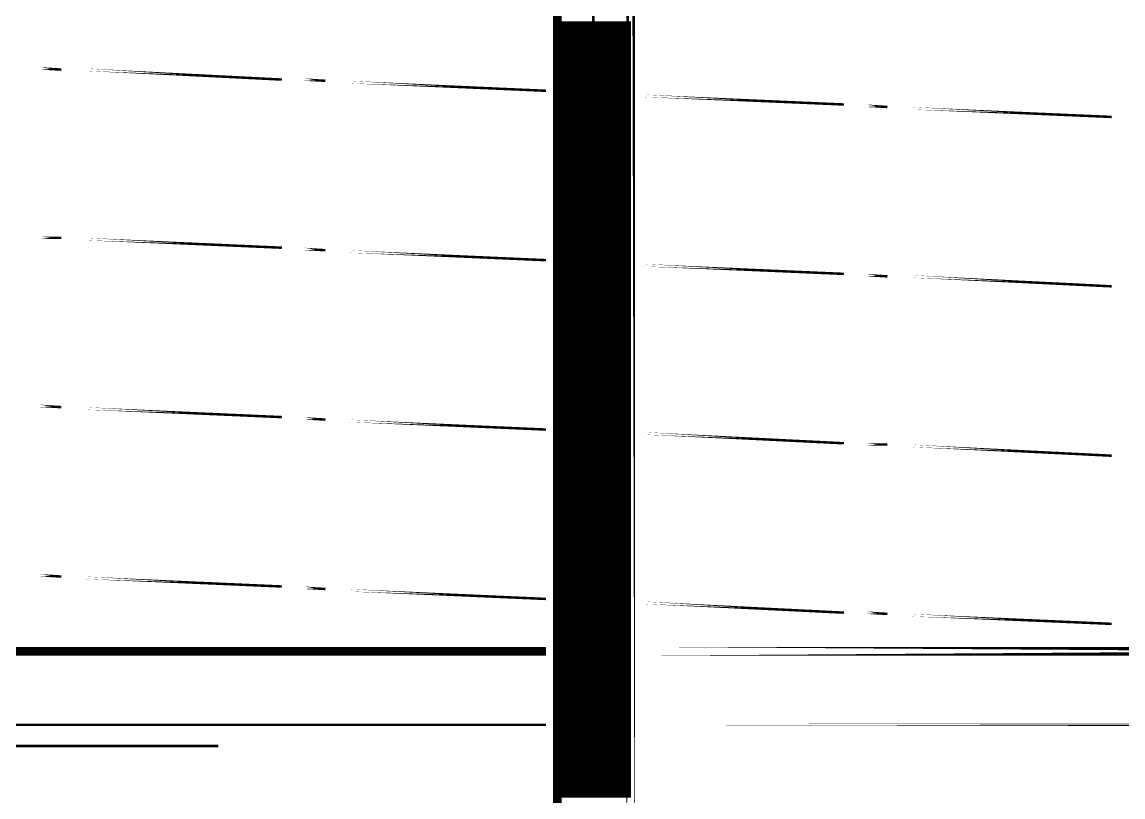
# Model space of a CAD drawing. Extents: x 0 to 359, y 1 to 652.
# Drawn here: x 197.1 to 271.9, y 294.1 to 346.8 of the extents above; entities that cross this region are included whole.
import ezdxf

# ---------------------------------------------------------------- set-up
doc = ezdxf.new("R2010")
doc.units = 0
doc.layers.add('C00-00-00-BLACK', color=7, linetype='CONTINUOUS')
doc.layers.add('CFF-FF-FF-WHITE', color=7, linetype='CONTINUOUS')

msp = doc.modelspace()

# ---------------------------------------------------------------- linework, layer by layer
at = {"layer": 'C00-00-00-BLACK'}
for points, const_width in [([(233.511, 520.785), (233.511, 271.356), (233.511, 520.785)], 0.5927), ([(238.505, 271.356), (238.505, 520.785), (238.505, 271.356)], 0.5927), ([(235.966, 327.237), (235.966, 352.637), (235.966, 327.237)], 0.1693), ([(235.966, 346.371), (235.966, 344.847), (235.966, 346.371)], 0.1693), ([(198.374, 343.662), (199.813, 343.578), (198.374, 343.662)], 0.1693), ([(201.337, 343.578), (214.799, 342.9), (201.337, 343.578)], 0.1693), ([(235.966, 343.323), (235.966, 321.649), (235.966, 343.323)], 0.1693), ([(216.323, 342.9), (217.763, 342.816), (216.323, 342.9)], 0.1693), ([(219.287, 342.731), (232.749, 342.138), (219.287, 342.731)], 0.1693), ([(239.267, 341.799), (252.984, 341.206), (239.267, 341.799)], 0.1693), ([(254.508, 341.122), (255.947, 341.037), (254.508, 341.122)], 0.1693), ([(257.471, 340.953), (271.187, 340.36), (257.471, 340.953)], 0.1693), ([(198.374, 332.147), (199.813, 332.147), (198.374, 332.147)], 0.1693), ([(201.337, 332.063), (214.799, 331.471), (201.337, 332.063)], 0.1693), ([(216.323, 331.385), (217.763, 331.301), (216.323, 331.385)], 0.1693), ([(219.287, 331.216), (232.749, 330.623), (219.287, 331.216)], 0.1693), ([(239.267, 330.284), (252.984, 329.692), (239.267, 330.284)], 0.1693), ([(254.508, 329.607), (255.947, 329.522), (254.508, 329.607)], 0.1693), ([(257.471, 329.522), (271.187, 328.845), (257.471, 329.522)], 0.1693), ([(235.966, 324.189), (235.966, 325.713), (235.966, 324.189)], 0.1693), ([(235.966, 297.349), (235.966, 322.665), (235.966, 297.349)], 0.1693), ([(198.374, 320.718), (199.813, 320.632), (198.374, 320.718)], 0.1693), ([(201.337, 320.548), (214.799, 319.956), (201.337, 320.548)], 0.1693), ([(235.966, 320.209), (235.966, 318.685), (235.966, 320.209)], 0.1693), ([(216.323, 319.87), (217.763, 319.786), (216.323, 319.87)], 0.1693), ([(219.287, 319.701), (232.749, 319.108), (219.287, 319.701)], 0.1693), ([(239.267, 318.855), (252.984, 318.178), (239.267, 318.855)], 0.1693), ([(254.508, 318.093), (255.947, 318.093), (254.508, 318.093)], 0.1693), ([(257.471, 318.008), (271.187, 317.331), (257.471, 318.008)], 0.1693), ([(235.966, 317.161), (235.966, 295.487), (235.966, 317.161)], 0.1693), ([(198.374, 309.203), (199.813, 309.117), (198.374, 309.203)], 0.1693), ([(201.337, 309.033), (214.799, 308.441), (201.337, 309.033)], 0.1693), ([(216.323, 308.355), (217.763, 308.271), (216.323, 308.355)], 0.1693), ([(219.287, 308.187), (232.749, 307.595), (219.287, 308.187)], 0.1693), ([(239.267, 307.34), (252.984, 306.663), (239.267, 307.34)], 0.1693), ([(254.508, 306.663), (255.947, 306.578), (254.508, 306.663)], 0.1693), ([(257.471, 306.494), (271.187, 305.901), (257.471, 306.494)], 0.1693), ([(145.966, 304.038), (232.749, 304.038), (145.966, 304.038)], 0.5927), ([(239.267, 304.038), (325.967, 304.038), (239.267, 304.038)], 0.5927), ([(145.966, 299.043), (232.749, 299.043), (145.966, 299.043)], 0.1693), ([(239.267, 299.043), (325.967, 299.043), (239.267, 299.043)], 0.1693), ([(0.5085, 297.604), (210.482, 297.604), (0.5085, 297.604)], 0.1693), ([(210.482, 297.604), (210.482, 0.5926), (210.482, 297.604)], 0.1693), ([(235.966, 294.301), (235.966, 295.825), (235.966, 294.301)], 0.1693)]:
    msp.add_lwpolyline(points, close=True, dxfattribs=dict(at, const_width=const_width))
at = {"layer": 'CFF-FF-FF-WHITE', "const_width": 0.0931}
for points in [[(233.595, 346.794), (238.505, 346.794)], [(233.595, 346.71), (238.505, 346.71)], [(233.595, 346.625), (238.505, 346.625)], [(233.595, 346.541), (238.505, 346.541)], [(233.595, 346.455), (238.505, 346.455)], [(233.595, 346.371), (238.505, 346.371)], [(233.595, 346.287), (238.505, 346.287)], [(233.595, 346.202), (238.505, 346.202)], [(233.595, 346.118), (238.505, 346.118)], [(233.595, 346.032), (238.505, 346.032)], [(233.595, 345.948), (238.505, 345.948)], [(233.595, 345.863), (238.505, 345.863)], [(233.595, 345.779), (238.505, 345.779)], [(233.595, 345.695), (238.505, 345.695)], [(233.595, 345.609), (238.505, 345.609)], [(233.595, 345.525), (238.505, 345.525)], [(233.595, 345.44), (238.505, 345.44)], [(233.595, 345.356), (238.505, 345.356)], [(233.595, 345.27), (238.505, 345.27)], [(233.595, 345.186), (238.505, 345.186)], [(233.595, 345.101), (238.505, 345.101)], [(233.595, 345.017), (238.505, 345.017)], [(233.595, 344.933), (238.505, 344.933)], [(233.595, 344.847), (238.505, 344.847)], [(233.595, 344.763), (238.505, 344.763)], [(233.595, 344.678), (238.505, 344.678)], [(233.595, 344.594), (238.505, 344.594)], [(233.595, 344.508), (238.505, 344.508)], [(233.595, 344.424), (238.505, 344.424)], [(233.595, 344.339), (238.505, 344.339)], [(233.595, 344.255), (238.505, 344.255)], [(233.595, 344.171), (238.505, 344.171)], [(233.595, 344.085), (238.505, 344.085)], [(233.595, 344.001), (238.505, 344.001)], [(233.595, 343.916), (238.505, 343.916)], [(233.595, 343.832), (238.505, 343.832)], [(233.595, 343.746), (238.505, 343.746)], [(233.595, 343.662), (238.505, 343.662)], [(233.595, 343.578), (238.505, 343.578)], [(233.595, 343.493), (238.505, 343.493)], [(233.595, 343.408), (238.505, 343.408)], [(233.595, 343.323), (238.505, 343.323)], [(233.595, 343.239), (238.505, 343.239)], [(233.595, 343.154), (238.505, 343.154)], [(233.595, 343.069), (238.505, 343.069)], [(233.595, 342.984), (238.505, 342.984)], [(233.595, 342.9), (238.505, 342.9)], [(233.595, 342.816), (238.505, 342.816)], [(233.595, 342.731), (238.505, 342.731)], [(233.595, 342.646), (238.505, 342.646)], [(233.595, 342.561), (238.505, 342.561)], [(233.595, 342.477), (238.505, 342.477)], [(233.595, 342.392), (238.505, 342.392)], [(233.595, 342.307), (238.505, 342.307)], [(233.595, 342.222), (238.505, 342.222)], [(233.595, 342.138), (238.505, 342.138)], [(233.595, 342.054), (238.505, 342.054)], [(233.595, 341.968), (238.505, 341.968)], [(233.595, 341.884), (238.505, 341.884)], [(233.595, 341.799), (238.505, 341.799)], [(233.595, 341.715), (238.505, 341.715)], [(233.595, 341.629), (238.505, 341.629)], [(233.595, 341.545), (238.505, 341.545)], [(233.595, 341.461), (238.505, 341.461)], [(233.595, 341.376), (238.505, 341.376)], [(233.595, 341.292), (238.505, 341.292)], [(233.595, 341.206), (238.505, 341.206)], [(233.595, 341.122), (238.505, 341.122)], [(233.595, 341.037), (238.505, 341.037)], [(233.595, 340.953), (238.505, 340.953)], [(233.595, 340.867), (238.505, 340.867)], [(233.595, 340.783), (238.505, 340.783)], [(233.595, 340.699), (238.505, 340.699)], [(233.595, 340.614), (238.505, 340.614)], [(233.595, 340.53), (238.505, 340.53)], [(233.595, 340.444), (238.505, 340.444)], [(233.595, 340.36), (238.505, 340.36)], [(233.595, 340.275), (238.505, 340.275)], [(233.595, 340.191), (238.505, 340.191)], [(233.595, 340.105), (238.505, 340.105)], [(233.595, 340.021), (238.505, 340.021)], [(233.595, 339.937), (238.505, 339.937)], [(233.595, 339.852), (238.505, 339.852)], [(233.595, 339.768), (238.505, 339.768)], [(233.595, 339.682), (238.505, 339.682)], [(233.595, 339.598), (238.505, 339.598)], [(233.595, 339.513), (238.505, 339.513)], [(233.595, 339.429), (238.505, 339.429)], [(233.595, 339.345), (238.505, 339.345)], [(233.595, 339.259), (238.505, 339.259)], [(233.595, 339.175), (238.505, 339.175)], [(233.595, 339.09), (238.505, 339.09)], [(233.595, 339.006), (238.505, 339.006)], [(233.595, 338.92), (238.505, 338.92)], [(233.595, 338.836), (238.505, 338.836)], [(233.595, 338.751), (238.505, 338.751)], [(233.595, 338.667), (238.505, 338.667)], [(233.595, 338.583), (238.505, 338.583)], [(233.595, 338.497), (238.505, 338.497)], [(233.595, 338.413), (238.505, 338.413)], [(233.595, 338.328), (238.505, 338.328)], [(233.595, 338.244), (238.505, 338.244)], [(233.595, 338.158), (238.505, 338.158)], [(233.595, 338.074), (238.505, 338.074)], [(233.595, 337.989), (238.505, 337.989)], [(233.595, 337.905), (238.505, 337.905)], [(233.595, 337.821), (238.505, 337.821)], [(233.595, 337.735), (238.505, 337.735)], [(233.595, 337.651), (238.505, 337.651)], [(233.595, 337.566), (238.505, 337.566)], [(233.595, 337.482), (238.505, 337.482)], [(233.595, 337.396), (238.505, 337.396)], [(233.595, 337.312), (238.505, 337.312)], [(233.595, 337.228), (238.505, 337.228)], [(233.595, 337.143), (238.505, 337.143)], [(233.595, 337.058), (238.505, 337.058)], [(233.595, 336.973), (238.505, 336.973)], [(233.595, 336.889), (238.505, 336.889)], [(233.595, 336.804), (238.505, 336.804)], [(233.595, 336.719), (238.505, 336.719)], [(233.595, 336.634), (238.505, 336.634)], [(233.595, 336.55), (238.505, 336.55)], [(233.595, 336.466), (238.505, 336.466)], [(233.595, 336.381), (238.505, 336.381)], [(233.595, 336.296), (238.505, 336.296)], [(233.595, 336.211), (238.505, 336.211)], [(233.595, 336.127), (238.505, 336.127)], [(233.595, 336.042), (238.505, 336.042)], [(233.595, 335.957), (238.505, 335.957)], [(233.595, 335.872), (238.505, 335.872)], [(233.595, 335.788), (238.505, 335.788)], [(233.595, 335.704), (238.505, 335.704)], [(233.595, 335.618), (238.505, 335.618)], [(233.595, 335.534), (238.505, 335.534)], [(233.595, 335.449), (238.505, 335.449)], [(233.595, 335.365), (238.505, 335.365)], [(233.595, 335.279), (238.505, 335.279)], [(233.595, 335.195), (238.505, 335.195)], [(233.595, 335.111), (238.505, 335.111)], [(233.595, 335.026), (238.505, 335.026)], [(233.595, 334.942), (238.505, 334.942)], [(233.595, 334.856), (238.505, 334.856)], [(233.595, 334.772), (238.505, 334.772)], [(233.595, 334.687), (238.505, 334.687)], [(233.595, 334.603), (238.505, 334.603)], [(233.595, 334.517), (238.505, 334.517)], [(233.595, 334.433), (238.505, 334.433)], [(233.595, 334.349), (238.505, 334.349)], [(233.595, 334.264), (238.505, 334.264)], [(233.595, 334.18), (238.505, 334.18)], [(233.595, 334.094), (238.505, 334.094)], [(233.595, 334.01), (238.505, 334.01)], [(233.595, 333.925), (238.505, 333.925)], [(233.595, 333.841), (238.505, 333.841)], [(233.595, 333.755), (238.505, 333.755)], [(233.595, 333.671), (238.505, 333.671)], [(233.595, 333.587), (238.505, 333.587)], [(233.595, 333.502), (238.505, 333.502)], [(233.595, 333.418), (238.505, 333.418)], [(233.595, 333.332), (238.505, 333.332)], [(233.595, 333.248), (238.505, 333.248)], [(233.595, 333.163), (238.505, 333.163)], [(233.595, 333.079), (238.505, 333.079)], [(233.595, 332.995), (238.505, 332.995)], [(233.595, 332.909), (238.505, 332.909)], [(233.595, 332.825), (238.505, 332.825)], [(233.595, 332.74), (238.505, 332.74)], [(233.595, 332.656), (238.505, 332.656)], [(233.595, 332.57), (238.505, 332.57)], [(233.595, 332.486), (238.505, 332.486)], [(233.595, 332.401), (238.505, 332.401)], [(233.595, 332.317), (238.505, 332.317)], [(233.595, 332.233), (238.505, 332.233)], [(233.595, 332.147), (238.505, 332.147)], [(233.595, 332.063), (238.505, 332.063)], [(233.595, 331.978), (238.505, 331.978)], [(233.595, 331.894), (238.505, 331.894)], [(233.595, 331.808), (238.505, 331.808)], [(233.595, 331.724), (238.505, 331.724)], [(233.595, 331.639), (238.505, 331.639)], [(233.595, 331.555), (238.505, 331.555)], [(233.595, 331.471), (238.505, 331.471)], [(233.595, 331.385), (238.505, 331.385)], [(233.595, 331.301), (238.505, 331.301)], [(233.595, 331.216), (238.505, 331.216)], [(233.595, 331.132), (238.505, 331.132)], [(233.595, 331.046), (238.505, 331.046)], [(233.595, 330.962), (238.505, 330.962)], [(233.595, 330.878), (238.505, 330.878)], [(233.595, 330.793), (238.505, 330.793)], [(233.595, 330.708), (238.505, 330.708)], [(233.595, 330.623), (238.505, 330.623)], [(233.595, 330.539), (238.505, 330.539)], [(233.595, 330.454), (238.505, 330.454)], [(233.595, 330.369), (238.505, 330.369)], [(233.595, 330.284), (238.505, 330.284)], [(233.595, 330.2), (238.505, 330.2)], [(233.595, 330.116), (238.505, 330.116)], [(233.595, 330.031), (238.505, 330.031)], [(233.595, 329.946), (238.505, 329.946)], [(233.595, 329.861), (238.505, 329.861)], [(233.595, 329.777), (238.505, 329.777)], [(233.595, 329.692), (238.505, 329.692)], [(233.595, 329.607), (238.505, 329.607)], [(233.595, 329.522), (238.505, 329.522)], [(233.595, 329.438), (238.505, 329.438)], [(233.595, 329.354), (238.505, 329.354)], [(233.595, 329.268), (238.505, 329.268)], [(233.595, 329.184), (238.505, 329.184)], [(233.595, 329.099), (238.505, 329.099)], [(233.595, 329.015), (238.505, 329.015)], [(233.595, 328.929), (238.505, 328.929)], [(233.595, 328.845), (238.505, 328.845)], [(233.595, 328.761), (238.505, 328.761)], [(233.595, 328.676), (238.505, 328.676)], [(233.595, 328.592), (238.505, 328.592)], [(233.595, 328.506), (238.505, 328.506)], [(233.595, 328.422), (238.505, 328.422)], [(233.595, 328.337), (238.505, 328.337)], [(233.595, 328.253), (238.505, 328.253)], [(233.595, 328.167), (238.505, 328.167)], [(233.595, 328.083), (238.505, 328.083)], [(233.595, 327.999), (238.505, 327.999)], [(233.595, 327.914), (238.505, 327.914)], [(233.595, 327.83), (238.505, 327.83)], [(233.595, 327.744), (238.505, 327.744)], [(233.595, 327.66), (238.505, 327.66)], [(233.595, 327.575), (238.505, 327.575)], [(233.595, 327.491), (238.505, 327.491)], [(233.595, 327.405), (238.505, 327.405)], [(233.595, 327.321), (238.505, 327.321)], [(233.595, 327.237), (238.505, 327.237)], [(233.595, 327.152), (238.505, 327.152)], [(233.595, 327.068), (238.505, 327.068)], [(233.595, 326.982), (238.505, 326.982)], [(233.595, 326.898), (238.505, 326.898)], [(233.595, 326.813), (238.505, 326.813)], [(233.595, 326.729), (238.505, 326.729)], [(233.595, 326.645), (238.505, 326.645)], [(233.595, 326.559), (238.505, 326.559)], [(233.595, 326.475), (238.505, 326.475)], [(233.595, 326.39), (238.505, 326.39)], [(233.595, 326.306), (238.505, 326.306)], [(233.595, 326.22), (238.505, 326.22)], [(233.595, 326.136), (238.505, 326.136)], [(233.595, 326.051), (238.505, 326.051)], [(233.595, 325.967), (238.505, 325.967)], [(233.595, 325.883), (238.505, 325.883)], [(233.595, 325.797), (238.505, 325.797)], [(233.595, 325.713), (238.505, 325.713)], [(233.595, 325.628), (238.505, 325.628)], [(233.595, 325.544), (238.505, 325.544)], [(233.595, 325.458), (238.505, 325.458)], [(233.595, 325.374), (238.505, 325.374)], [(233.595, 325.289), (238.505, 325.289)], [(233.595, 325.205), (238.505, 325.205)], [(233.595, 325.121), (238.505, 325.121)], [(233.595, 325.035), (238.505, 325.035)], [(233.595, 324.951), (238.505, 324.951)], [(233.595, 324.866), (238.505, 324.866)], [(233.595, 324.782), (238.505, 324.782)], [(233.595, 324.696), (238.505, 324.696)], [(233.595, 324.612), (238.505, 324.612)], [(233.595, 324.528), (238.505, 324.528)], [(233.595, 324.443), (238.505, 324.443)], [(233.595, 324.358), (238.505, 324.358)], [(233.595, 324.273), (238.505, 324.273)], [(233.595, 324.189), (238.505, 324.189)], [(233.595, 324.104), (238.505, 324.104)], [(233.595, 324.019), (238.505, 324.019)], [(233.595, 323.934), (238.505, 323.934)], [(233.595, 323.85), (238.505, 323.85)], [(233.595, 323.766), (238.505, 323.766)], [(233.595, 323.681), (238.505, 323.681)], [(233.595, 323.596), (238.505, 323.596)], [(233.595, 323.511), (238.505, 323.511)], [(233.595, 323.427), (238.505, 323.427)], [(233.595, 323.342), (238.505, 323.342)], [(233.595, 323.257), (238.505, 323.257)], [(233.595, 323.172), (238.505, 323.172)], [(233.595, 323.088), (238.505, 323.088)], [(233.595, 323.004), (238.505, 323.004)], [(233.595, 322.918), (238.505, 322.918)], [(233.595, 322.834), (238.505, 322.834)], [(233.595, 322.749), (238.505, 322.749)], [(233.595, 322.665), (238.505, 322.665)], [(233.595, 322.579), (238.505, 322.579)], [(233.595, 322.495), (238.505, 322.495)], [(233.595, 322.411), (238.505, 322.411)], [(233.595, 322.326), (238.505, 322.326)], [(233.595, 322.242), (238.505, 322.242)], [(233.595, 322.156), (238.505, 322.156)], [(233.595, 322.072), (238.505, 322.072)], [(233.595, 321.987), (238.505, 321.987)], [(233.595, 321.903), (238.505, 321.903)], [(233.595, 321.817), (238.505, 321.817)], [(233.595, 321.733), (238.505, 321.733)], [(233.595, 321.649), (238.505, 321.649)], [(233.595, 321.564), (238.505, 321.564)], [(233.595, 321.48), (238.505, 321.48)], [(233.595, 321.394), (238.505, 321.394)], [(233.595, 321.31), (238.505, 321.31)], [(233.595, 321.225), (238.505, 321.225)], [(233.595, 321.141), (238.505, 321.141)], [(233.595, 321.055), (238.505, 321.055)], [(233.595, 320.971), (238.505, 320.971)], [(233.595, 320.887), (238.505, 320.887)], [(233.595, 320.802), (238.505, 320.802)], [(233.595, 320.718), (238.505, 320.718)], [(233.595, 320.632), (238.505, 320.632)], [(233.595, 320.548), (238.505, 320.548)], [(233.595, 320.463), (238.505, 320.463)], [(233.595, 320.379), (238.505, 320.379)], [(233.595, 320.295), (238.505, 320.295)], [(233.595, 320.209), (238.505, 320.209)], [(233.595, 320.125), (238.505, 320.125)], [(233.595, 320.04), (238.505, 320.04)], [(233.595, 319.956), (238.505, 319.956)], [(233.595, 319.87), (238.505, 319.87)], [(233.595, 319.786), (238.505, 319.786)], [(233.595, 319.701), (238.505, 319.701)], [(233.595, 319.617), (238.505, 319.617)], [(233.595, 319.533), (238.505, 319.533)], [(233.595, 319.447), (238.505, 319.447)], [(233.595, 319.363), (238.505, 319.363)], [(233.595, 319.278), (238.505, 319.278)], [(233.595, 319.194), (238.505, 319.194)], [(233.595, 319.108), (238.505, 319.108)], [(233.595, 319.024), (238.505, 319.024)], [(233.595, 318.939), (238.505, 318.939)], [(233.595, 318.855), (238.505, 318.855)], [(233.595, 318.771), (238.505, 318.771)], [(233.595, 318.685), (238.505, 318.685)], [(233.595, 318.601), (238.505, 318.601)], [(233.595, 318.516), (238.505, 318.516)], [(233.595, 318.432), (238.505, 318.432)], [(233.595, 318.346), (238.505, 318.346)], [(233.595, 318.262), (238.505, 318.262)], [(233.595, 318.178), (238.505, 318.178)], [(233.595, 318.093), (238.505, 318.093)], [(233.595, 318.008), (238.505, 318.008)], [(233.595, 317.923), (238.505, 317.923)], [(233.595, 317.839), (238.505, 317.839)], [(233.595, 317.754), (238.505, 317.754)], [(233.595, 317.669), (238.505, 317.669)], [(233.595, 317.584), (238.505, 317.584)], [(233.595, 317.5), (238.505, 317.5)], [(233.595, 317.416), (238.505, 317.416)], [(233.595, 317.331), (238.505, 317.331)], [(233.595, 317.246), (238.505, 317.246)], [(233.595, 317.161), (238.505, 317.161)], [(233.595, 317.077), (238.505, 317.077)], [(233.595, 316.992), (238.505, 316.992)], [(233.595, 316.907), (238.505, 316.907)], [(233.595, 316.822), (238.505, 316.822)], [(233.595, 316.738), (238.505, 316.738)], [(233.595, 316.654), (238.505, 316.654)], [(233.595, 316.568), (238.505, 316.568)], [(233.595, 316.484), (238.505, 316.484)], [(233.595, 316.399), (238.505, 316.399)], [(233.595, 316.315), (238.505, 316.315)], [(233.595, 316.229), (238.505, 316.229)], [(233.595, 316.145), (238.505, 316.145)], [(233.595, 316.061), (238.505, 316.061)], [(233.595, 315.976), (238.505, 315.976)], [(233.595, 315.892), (238.505, 315.892)], [(233.595, 315.806), (238.505, 315.806)], [(233.595, 315.722), (238.505, 315.722)], [(233.595, 315.637), (238.505, 315.637)], [(233.595, 315.553), (238.505, 315.553)], [(233.595, 315.467), (238.505, 315.467)], [(233.595, 315.383), (238.505, 315.383)], [(233.595, 315.299), (238.505, 315.299)], [(233.595, 315.214), (238.505, 315.214)], [(233.595, 315.13), (238.505, 315.13)], [(233.595, 315.044), (238.505, 315.044)], [(233.595, 314.96), (238.505, 314.96)], [(233.595, 314.875), (238.505, 314.875)], [(233.595, 314.791), (238.505, 314.791)], [(233.595, 314.705), (238.505, 314.705)], [(233.595, 314.621), (238.505, 314.621)], [(233.595, 314.537), (238.505, 314.537)], [(233.595, 314.452), (238.505, 314.452)], [(233.595, 314.368), (238.505, 314.368)], [(233.595, 314.282), (238.505, 314.282)], [(233.595, 314.198), (238.505, 314.198)], [(233.595, 314.113), (238.505, 314.113)], [(233.595, 314.029), (238.505, 314.029)], [(233.595, 313.945), (238.505, 313.945)], [(233.595, 313.859), (238.505, 313.859)], [(233.595, 313.775), (238.505, 313.775)], [(233.595, 313.69), (238.505, 313.69)], [(233.595, 313.606), (238.505, 313.606)], [(233.595, 313.52), (238.505, 313.52)], [(233.595, 313.436), (238.505, 313.436)], [(233.595, 313.351), (238.505, 313.351)], [(233.595, 313.267), (238.505, 313.267)], [(233.595, 313.183), (238.505, 313.183)], [(233.595, 313.097), (238.505, 313.097)], [(233.595, 313.013), (238.505, 313.013)], [(233.595, 312.928), (238.505, 312.928)], [(233.595, 312.844), (238.505, 312.844)], [(233.595, 312.758), (238.505, 312.758)], [(233.595, 312.674), (238.505, 312.674)], [(233.595, 312.589), (238.505, 312.589)], [(233.595, 312.505), (238.505, 312.505)], [(233.595, 312.421), (238.505, 312.421)], [(233.595, 312.335), (238.505, 312.335)], [(233.595, 312.251), (238.505, 312.251)], [(233.595, 312.166), (238.505, 312.166)], [(233.595, 312.082), (238.505, 312.082)], [(233.595, 311.996), (238.505, 311.996)], [(233.595, 311.912), (238.505, 311.912)], [(233.595, 311.828), (238.505, 311.828)], [(233.595, 311.743), (238.505, 311.743)], [(233.595, 311.658), (238.505, 311.658)], [(233.595, 311.573), (238.505, 311.573)], [(233.595, 311.489), (238.505, 311.489)], [(233.595, 311.404), (238.505, 311.404)], [(233.595, 311.319), (238.505, 311.319)], [(233.595, 311.234), (238.505, 311.234)], [(233.595, 311.15), (238.505, 311.15)], [(233.595, 311.066), (238.505, 311.066)], [(233.595, 310.981), (238.505, 310.981)], [(233.595, 310.896), (238.505, 310.896)], [(233.595, 310.811), (238.505, 310.811)], [(233.595, 310.727), (238.505, 310.727)], [(233.595, 310.642), (238.505, 310.642)], [(233.595, 310.557), (238.505, 310.557)], [(233.595, 310.472), (238.505, 310.472)], [(233.595, 310.388), (238.505, 310.388)], [(233.595, 310.304), (238.505, 310.304)], [(233.595, 310.218), (238.505, 310.218)], [(233.595, 310.134), (238.505, 310.134)], [(233.595, 310.049), (238.505, 310.049)], [(233.595, 309.965), (238.505, 309.965)], [(233.595, 309.879), (238.505, 309.879)], [(233.595, 309.795), (238.505, 309.795)], [(233.595, 309.711), (238.505, 309.711)], [(233.595, 309.626), (238.505, 309.626)], [(233.595, 309.542), (238.505, 309.542)], [(233.595, 309.456), (238.505, 309.456)], [(233.595, 309.372), (238.505, 309.372)], [(233.595, 309.287), (238.505, 309.287)], [(233.595, 309.203), (238.505, 309.203)], [(233.595, 309.117), (238.505, 309.117)], [(233.595, 309.033), (238.505, 309.033)], [(233.595, 308.949), (238.505, 308.949)], [(233.595, 308.864), (238.505, 308.864)], [(233.595, 308.78), (238.505, 308.78)], [(233.595, 308.694), (238.505, 308.694)], [(233.595, 308.61), (238.505, 308.61)], [(233.595, 308.525), (238.505, 308.525)], [(233.595, 308.441), (238.505, 308.441)], [(233.595, 308.355), (238.505, 308.355)], [(233.595, 308.271), (238.505, 308.271)], [(233.595, 308.187), (238.505, 308.187)], [(233.595, 308.102), (238.505, 308.102)], [(233.595, 308.018), (238.505, 308.018)], [(233.595, 307.932), (238.505, 307.932)], [(233.595, 307.848), (238.505, 307.848)], [(233.595, 307.763), (238.505, 307.763)], [(233.595, 307.679), (238.505, 307.679)], [(233.595, 307.595), (238.505, 307.595)], [(233.595, 307.509), (238.505, 307.509)], [(233.595, 307.425), (238.505, 307.425)], [(233.595, 307.34), (238.505, 307.34)], [(233.595, 307.256), (238.505, 307.256)], [(233.595, 307.17), (238.505, 307.17)], [(233.595, 307.086), (238.505, 307.086)], [(233.595, 307.001), (238.505, 307.001)], [(233.595, 306.917), (238.505, 306.917)], [(233.595, 306.833), (238.505, 306.833)], [(233.595, 306.747), (238.505, 306.747)], [(233.595, 306.663), (238.505, 306.663)], [(233.595, 306.578), (238.505, 306.578)], [(233.595, 306.494), (238.505, 306.494)], [(233.595, 306.408), (238.505, 306.408)], [(233.595, 306.324), (238.505, 306.324)], [(233.595, 306.239), (238.505, 306.239)], [(233.595, 306.155), (238.505, 306.155)], [(233.595, 306.071), (238.505, 306.071)], [(233.595, 305.985), (238.505, 305.985)], [(233.595, 305.901), (238.505, 305.901)], [(233.595, 305.816), (238.505, 305.816)], [(233.595, 305.732), (238.505, 305.732)], [(233.595, 305.646), (238.505, 305.646)], [(233.595, 305.562), (238.505, 305.562)], [(233.595, 305.478), (238.505, 305.478)], [(233.595, 305.393), (238.505, 305.393)], [(233.595, 305.308), (238.505, 305.308)], [(233.595, 305.223), (238.505, 305.223)], [(233.595, 305.139), (238.505, 305.139)], [(233.595, 305.054), (238.505, 305.054)], [(233.595, 304.969), (238.505, 304.969)], [(233.595, 304.884), (238.505, 304.884)], [(233.595, 304.8), (238.505, 304.8)], [(233.595, 304.716), (238.505, 304.716)], [(233.595, 304.631), (238.505, 304.631)], [(233.595, 304.546), (238.505, 304.546)], [(233.595, 304.461), (238.505, 304.461)], [(233.595, 304.377), (238.505, 304.377)], [(233.595, 304.292), (238.505, 304.292)], [(233.595, 304.207), (238.505, 304.207)], [(233.595, 304.122), (238.505, 304.122)], [(233.595, 304.038), (238.505, 304.038)], [(233.595, 303.954), (238.505, 303.954)], [(233.595, 303.868), (238.505, 303.868)], [(233.595, 303.784), (238.505, 303.784)], [(233.595, 303.699), (238.505, 303.699)], [(233.595, 303.615), (238.505, 303.615)], [(233.595, 303.529), (238.505, 303.529)], [(233.595, 303.445), (238.505, 303.445)], [(233.595, 303.361), (238.505, 303.361)], [(233.595, 303.276), (238.505, 303.276)], [(233.595, 303.192), (238.505, 303.192)], [(233.595, 303.106), (238.505, 303.106)], [(233.595, 303.022), (238.505, 303.022)], [(233.595, 302.937), (238.505, 302.937)], [(233.595, 302.853), (238.505, 302.853)], [(233.595, 302.767), (238.505, 302.767)], [(233.595, 302.683), (238.505, 302.683)], [(233.595, 302.599), (238.505, 302.599)], [(233.595, 302.514), (238.505, 302.514)], [(233.595, 302.43), (238.505, 302.43)], [(233.595, 302.344), (238.505, 302.344)], [(233.595, 302.26), (238.505, 302.26)], [(233.595, 302.175), (238.505, 302.175)], [(233.595, 302.091), (238.505, 302.091)], [(233.595, 302.005), (238.505, 302.005)], [(233.595, 301.921), (238.505, 301.921)], [(233.595, 301.837), (238.505, 301.837)], [(233.595, 301.752), (238.505, 301.752)], [(233.595, 301.668), (238.505, 301.668)], [(233.595, 301.582), (238.505, 301.582)], [(233.595, 301.498), (238.505, 301.498)], [(233.595, 301.413), (238.505, 301.413)], [(233.595, 301.329), (238.505, 301.329)], [(233.595, 301.245), (238.505, 301.245)], [(233.595, 301.159), (238.505, 301.159)], [(233.595, 301.075), (238.505, 301.075)], [(233.595, 300.99), (238.505, 300.99)], [(233.595, 300.906), (238.505, 300.906)], [(233.595, 300.82), (238.505, 300.82)], [(233.595, 300.736), (238.505, 300.736)], [(233.595, 300.651), (238.505, 300.651)], [(233.595, 300.567), (238.505, 300.567)], [(233.595, 300.483), (238.505, 300.483)], [(233.595, 300.397), (238.505, 300.397)], [(233.595, 300.313), (238.505, 300.313)], [(233.595, 300.228), (238.505, 300.228)], [(233.595, 300.144), (238.505, 300.144)], [(233.595, 300.058), (238.505, 300.058)], [(233.595, 299.974), (238.505, 299.974)], [(233.595, 299.889), (238.505, 299.889)], [(233.595, 299.805), (238.505, 299.805)], [(233.595, 299.721), (238.505, 299.721)], [(233.595, 299.635), (238.505, 299.635)], [(233.595, 299.551), (238.505, 299.551)], [(233.595, 299.466), (238.505, 299.466)], [(233.595, 299.382), (238.505, 299.382)], [(233.595, 299.296), (238.505, 299.296)], [(233.595, 299.212), (238.505, 299.212)], [(233.595, 299.128), (238.505, 299.128)], [(233.595, 299.043), (238.505, 299.043)], [(233.595, 298.958), (238.505, 298.958)], [(233.595, 298.873), (238.505, 298.873)], [(233.595, 298.789), (238.505, 298.789)], [(233.595, 298.704), (238.505, 298.704)], [(233.595, 298.619), (238.505, 298.619)], [(233.595, 298.534), (238.505, 298.534)], [(233.595, 298.45), (238.505, 298.45)], [(233.595, 298.366), (238.505, 298.366)], [(233.595, 298.281), (238.505, 298.281)], [(233.595, 298.196), (238.505, 298.196)], [(233.595, 298.111), (238.505, 298.111)], [(233.595, 298.027), (238.505, 298.027)], [(233.595, 297.942), (238.505, 297.942)], [(233.595, 297.857), (238.505, 297.857)], [(233.595, 297.772), (238.505, 297.772)], [(233.595, 297.688), (238.505, 297.688)], [(233.595, 297.604), (238.505, 297.604)], [(233.595, 297.518), (238.505, 297.518)], [(233.595, 297.434), (238.505, 297.434)], [(233.595, 297.349), (238.505, 297.349)], [(233.595, 297.265), (238.505, 297.265)], [(233.595, 297.179), (238.505, 297.179)], [(233.595, 297.095), (238.505, 297.095)], [(233.595, 297.011), (238.505, 297.011)], [(233.595, 296.926), (238.505, 296.926)], [(233.595, 296.842), (238.505, 296.842)], [(233.595, 296.756), (238.505, 296.756)], [(233.595, 296.672), (238.505, 296.672)], [(233.595, 296.587), (238.505, 296.587)], [(233.595, 296.503), (238.505, 296.503)], [(233.595, 296.417), (238.505, 296.417)], [(233.595, 296.333), (238.505, 296.333)], [(233.595, 296.249), (238.505, 296.249)], [(233.595, 296.164), (238.505, 296.164)], [(233.595, 296.08), (238.505, 296.08)], [(233.595, 295.994), (238.505, 295.994)], [(233.595, 295.91), (238.505, 295.91)], [(233.595, 295.825), (238.505, 295.825)], [(233.595, 295.741), (238.505, 295.741)], [(233.595, 295.655), (238.505, 295.655)], [(233.595, 295.571), (238.505, 295.571)], [(233.595, 295.487), (238.505, 295.487)], [(233.595, 295.402), (238.505, 295.402)], [(233.595, 295.318), (238.505, 295.318)], [(233.595, 295.232), (238.505, 295.232)], [(233.595, 295.148), (238.505, 295.148)], [(233.595, 295.063), (238.505, 295.063)], [(233.595, 294.979), (238.505, 294.979)], [(233.595, 294.895), (238.505, 294.895)], [(233.595, 294.809), (238.505, 294.809)], [(233.595, 294.725), (238.505, 294.725)], [(233.595, 294.64), (238.505, 294.64)], [(233.595, 294.556), (238.505, 294.556)], [(233.595, 294.47), (238.505, 294.47)], [(233.595, 294.386), (238.505, 294.386)], [(233.595, 294.301), (238.505, 294.301)], [(233.595, 294.217), (238.505, 294.217)], [(233.595, 294.133), (238.505, 294.133)]]:
    msp.add_lwpolyline(points, dxfattribs=at)
at = {"layer": 'CFF-FF-FF-WHITE'}
for points in [[(233.595, 346.794), (238.505, 346.794)], [(233.595, 346.71), (238.505, 346.71)], [(233.595, 346.625), (238.505, 346.625)], [(233.595, 346.541), (238.505, 346.541)], [(233.595, 346.455), (238.505, 346.455)], [(233.595, 346.371), (238.505, 346.371)], [(233.595, 346.287), (238.505, 346.287)], [(233.595, 346.202), (238.505, 346.202)], [(233.595, 346.118), (238.505, 346.118)], [(233.595, 346.032), (238.505, 346.032)], [(233.595, 345.948), (238.505, 345.948)], [(233.595, 345.863), (238.505, 345.863)], [(233.595, 345.779), (238.505, 345.779)], [(233.595, 345.695), (238.505, 345.695)], [(233.595, 345.609), (238.505, 345.609)], [(233.595, 345.525), (238.505, 345.525)], [(233.595, 345.44), (238.505, 345.44)], [(233.595, 345.356), (238.505, 345.356)], [(233.595, 345.27), (238.505, 345.27)], [(233.595, 345.186), (238.505, 345.186)], [(233.595, 345.101), (238.505, 345.101)], [(233.595, 345.017), (238.505, 345.017)], [(233.595, 344.933), (238.505, 344.933)], [(233.595, 344.847), (238.505, 344.847)], [(233.595, 344.763), (238.505, 344.763)], [(233.595, 344.678), (238.505, 344.678)], [(233.595, 344.594), (238.505, 344.594)], [(233.595, 344.508), (238.505, 344.508)], [(233.595, 344.424), (238.505, 344.424)], [(233.595, 344.339), (238.505, 344.339)], [(233.595, 344.255), (238.505, 344.255)], [(233.595, 344.171), (238.505, 344.171)], [(233.595, 344.085), (238.505, 344.085)], [(233.595, 344.001), (238.505, 344.001)], [(233.595, 343.916), (238.505, 343.916)], [(233.595, 343.832), (238.505, 343.832)], [(233.595, 343.746), (238.505, 343.746)], [(233.595, 343.662), (238.505, 343.662)], [(233.595, 343.578), (238.505, 343.578)], [(233.595, 343.493), (238.505, 343.493)], [(233.595, 343.408), (238.505, 343.408)], [(233.595, 343.323), (238.505, 343.323)], [(233.595, 343.239), (238.505, 343.239)], [(233.595, 343.154), (238.505, 343.154)], [(233.595, 343.069), (238.505, 343.069)], [(233.595, 342.984), (238.505, 342.984)], [(233.595, 342.9), (238.505, 342.9)], [(233.595, 342.816), (238.505, 342.816)], [(233.595, 342.731), (238.505, 342.731)], [(233.595, 342.646), (238.505, 342.646)], [(233.595, 342.561), (238.505, 342.561)], [(233.595, 342.477), (238.505, 342.477)], [(233.595, 342.392), (238.505, 342.392)], [(233.595, 342.307), (238.505, 342.307)], [(233.595, 342.222), (238.505, 342.222)], [(233.595, 342.138), (238.505, 342.138)], [(233.595, 342.054), (238.505, 342.054)], [(233.595, 341.968), (238.505, 341.968)], [(233.595, 341.884), (238.505, 341.884)], [(233.595, 341.799), (238.505, 341.799)], [(233.595, 341.715), (238.505, 341.715)], [(233.595, 341.629), (238.505, 341.629)], [(233.595, 341.545), (238.505, 341.545)], [(233.595, 341.461), (238.505, 341.461)], [(233.595, 341.376), (238.505, 341.376)], [(233.595, 341.292), (238.505, 341.292)], [(233.595, 341.206), (238.505, 341.206)], [(233.595, 341.122), (238.505, 341.122)], [(233.595, 341.037), (238.505, 341.037)], [(233.595, 340.953), (238.505, 340.953)], [(233.595, 340.867), (238.505, 340.867)], [(233.595, 340.783), (238.505, 340.783)], [(233.595, 340.699), (238.505, 340.699)], [(233.595, 340.614), (238.505, 340.614)], [(233.595, 340.53), (238.505, 340.53)], [(233.595, 340.444), (238.505, 340.444)], [(233.595, 340.36), (238.505, 340.36)], [(233.595, 340.275), (238.505, 340.275)], [(233.595, 340.191), (238.505, 340.191)], [(233.595, 340.105), (238.505, 340.105)], [(233.595, 340.021), (238.505, 340.021)], [(233.595, 339.937), (238.505, 339.937)], [(233.595, 339.852), (238.505, 339.852)], [(233.595, 339.768), (238.505, 339.768)], [(233.595, 339.682), (238.505, 339.682)], [(233.595, 339.598), (238.505, 339.598)], [(233.595, 339.513), (238.505, 339.513)], [(233.595, 339.429), (238.505, 339.429)], [(233.595, 339.345), (238.505, 339.345)], [(233.595, 339.259), (238.505, 339.259)], [(233.595, 339.175), (238.505, 339.175)], [(233.595, 339.09), (238.505, 339.09)], [(233.595, 339.006), (238.505, 339.006)], [(233.595, 338.92), (238.505, 338.92)], [(233.595, 338.836), (238.505, 338.836)], [(233.595, 338.751), (238.505, 338.751)], [(233.595, 338.667), (238.505, 338.667)], [(233.595, 338.583), (238.505, 338.583)], [(233.595, 338.497), (238.505, 338.497)], [(233.595, 338.413), (238.505, 338.413)], [(233.595, 338.328), (238.505, 338.328)], [(233.595, 338.244), (238.505, 338.244)], [(233.595, 338.158), (238.505, 338.158)], [(233.595, 338.074), (238.505, 338.074)], [(233.595, 337.989), (238.505, 337.989)], [(233.595, 337.905), (238.505, 337.905)], [(233.595, 337.821), (238.505, 337.821)], [(233.595, 337.735), (238.505, 337.735)], [(233.595, 337.651), (238.505, 337.651)], [(233.595, 337.566), (238.505, 337.566)], [(233.595, 337.482), (238.505, 337.482)], [(233.595, 337.396), (238.505, 337.396)], [(233.595, 337.312), (238.505, 337.312)], [(233.595, 337.228), (238.505, 337.228)], [(233.595, 337.143), (238.505, 337.143)], [(233.595, 337.058), (238.505, 337.058)], [(233.595, 336.973), (238.505, 336.973)], [(233.595, 336.889), (238.505, 336.889)], [(233.595, 336.804), (238.505, 336.804)], [(233.595, 336.719), (238.505, 336.719)], [(233.595, 336.634), (238.505, 336.634)], [(233.595, 336.55), (238.505, 336.55)], [(233.595, 336.466), (238.505, 336.466)], [(233.595, 336.381), (238.505, 336.381)], [(233.595, 336.296), (238.505, 336.296)], [(233.595, 336.211), (238.505, 336.211)], [(233.595, 336.127), (238.505, 336.127)], [(233.595, 336.042), (238.505, 336.042)], [(233.595, 335.957), (238.505, 335.957)], [(233.595, 335.872), (238.505, 335.872)], [(233.595, 335.788), (238.505, 335.788)], [(233.595, 335.704), (238.505, 335.704)], [(233.595, 335.618), (238.505, 335.618)], [(233.595, 335.534), (238.505, 335.534)], [(233.595, 335.449), (238.505, 335.449)], [(233.595, 335.365), (238.505, 335.365)], [(233.595, 335.279), (238.505, 335.279)], [(233.595, 335.195), (238.505, 335.195)], [(233.595, 335.111), (238.505, 335.111)], [(233.595, 335.026), (238.505, 335.026)], [(233.595, 334.942), (238.505, 334.942)], [(233.595, 334.856), (238.505, 334.856)], [(233.595, 334.772), (238.505, 334.772)], [(233.595, 334.687), (238.505, 334.687)], [(233.595, 334.603), (238.505, 334.603)], [(233.595, 334.517), (238.505, 334.517)], [(233.595, 334.433), (238.505, 334.433)], [(233.595, 334.349), (238.505, 334.349)], [(233.595, 334.264), (238.505, 334.264)], [(233.595, 334.18), (238.505, 334.18)], [(233.595, 334.094), (238.505, 334.094)], [(233.595, 334.01), (238.505, 334.01)], [(233.595, 333.925), (238.505, 333.925)], [(233.595, 333.841), (238.505, 333.841)], [(233.595, 333.755), (238.505, 333.755)], [(233.595, 333.671), (238.505, 333.671)], [(233.595, 333.587), (238.505, 333.587)], [(233.595, 333.502), (238.505, 333.502)], [(233.595, 333.418), (238.505, 333.418)], [(233.595, 333.332), (238.505, 333.332)], [(233.595, 333.248), (238.505, 333.248)], [(233.595, 333.163), (238.505, 333.163)], [(233.595, 333.079), (238.505, 333.079)], [(233.595, 332.995), (238.505, 332.995)], [(233.595, 332.909), (238.505, 332.909)], [(233.595, 332.825), (238.505, 332.825)], [(233.595, 332.74), (238.505, 332.74)], [(233.595, 332.656), (238.505, 332.656)], [(233.595, 332.57), (238.505, 332.57)], [(233.595, 332.486), (238.505, 332.486)], [(233.595, 332.401), (238.505, 332.401)], [(233.595, 332.317), (238.505, 332.317)], [(233.595, 332.233), (238.505, 332.233)], [(233.595, 332.147), (238.505, 332.147)], [(233.595, 332.063), (238.505, 332.063)], [(233.595, 331.978), (238.505, 331.978)], [(233.595, 331.894), (238.505, 331.894)], [(233.595, 331.808), (238.505, 331.808)], [(233.595, 331.724), (238.505, 331.724)], [(233.595, 331.639), (238.505, 331.639)], [(233.595, 331.555), (238.505, 331.555)], [(233.595, 331.471), (238.505, 331.471)], [(233.595, 331.385), (238.505, 331.385)], [(233.595, 331.301), (238.505, 331.301)], [(233.595, 331.216), (238.505, 331.216)], [(233.595, 331.132), (238.505, 331.132)], [(233.595, 331.046), (238.505, 331.046)], [(233.595, 330.962), (238.505, 330.962)], [(233.595, 330.878), (238.505, 330.878)], [(233.595, 330.793), (238.505, 330.793)], [(233.595, 330.708), (238.505, 330.708)], [(233.595, 330.623), (238.505, 330.623)], [(233.595, 330.539), (238.505, 330.539)], [(233.595, 330.454), (238.505, 330.454)], [(233.595, 330.369), (238.505, 330.369)], [(233.595, 330.284), (238.505, 330.284)], [(233.595, 330.2), (238.505, 330.2)], [(233.595, 330.116), (238.505, 330.116)], [(233.595, 330.031), (238.505, 330.031)], [(233.595, 329.946), (238.505, 329.946)], [(233.595, 329.861), (238.505, 329.861)], [(233.595, 329.777), (238.505, 329.777)], [(233.595, 329.692), (238.505, 329.692)], [(233.595, 329.607), (238.505, 329.607)], [(233.595, 329.522), (238.505, 329.522)], [(233.595, 329.438), (238.505, 329.438)], [(233.595, 329.354), (238.505, 329.354)], [(233.595, 329.268), (238.505, 329.268)], [(233.595, 329.184), (238.505, 329.184)], [(233.595, 329.099), (238.505, 329.099)], [(233.595, 329.015), (238.505, 329.015)], [(233.595, 328.929), (238.505, 328.929)], [(233.595, 328.845), (238.505, 328.845)], [(233.595, 328.761), (238.505, 328.761)], [(233.595, 328.676), (238.505, 328.676)], [(233.595, 328.592), (238.505, 328.592)], [(233.595, 328.506), (238.505, 328.506)], [(233.595, 328.422), (238.505, 328.422)], [(233.595, 328.337), (238.505, 328.337)], [(233.595, 328.253), (238.505, 328.253)], [(233.595, 328.167), (238.505, 328.167)], [(233.595, 328.083), (238.505, 328.083)], [(233.595, 327.999), (238.505, 327.999)], [(233.595, 327.914), (238.505, 327.914)], [(233.595, 327.83), (238.505, 327.83)], [(233.595, 327.744), (238.505, 327.744)], [(233.595, 327.66), (238.505, 327.66)], [(233.595, 327.575), (238.505, 327.575)], [(233.595, 327.491), (238.505, 327.491)], [(233.595, 327.405), (238.505, 327.405)], [(233.595, 327.321), (238.505, 327.321)], [(233.595, 327.237), (238.505, 327.237)], [(233.595, 327.152), (238.505, 327.152)], [(233.595, 327.068), (238.505, 327.068)], [(233.595, 326.982), (238.505, 326.982)], [(233.595, 326.898), (238.505, 326.898)], [(233.595, 326.813), (238.505, 326.813)], [(233.595, 326.729), (238.505, 326.729)], [(233.595, 326.645), (238.505, 326.645)], [(233.595, 326.559), (238.505, 326.559)], [(233.595, 326.475), (238.505, 326.475)], [(233.595, 326.39), (238.505, 326.39)], [(233.595, 326.306), (238.505, 326.306)], [(233.595, 326.22), (238.505, 326.22)], [(233.595, 326.136), (238.505, 326.136)], [(233.595, 326.051), (238.505, 326.051)], [(233.595, 325.967), (238.505, 325.967)], [(233.595, 325.883), (238.505, 325.883)], [(233.595, 325.797), (238.505, 325.797)], [(233.595, 325.713), (238.505, 325.713)], [(233.595, 325.628), (238.505, 325.628)], [(233.595, 325.544), (238.505, 325.544)], [(233.595, 325.458), (238.505, 325.458)], [(233.595, 325.374), (238.505, 325.374)], [(233.595, 325.289), (238.505, 325.289)], [(233.595, 325.205), (238.505, 325.205)], [(233.595, 325.121), (238.505, 325.121)], [(233.595, 325.035), (238.505, 325.035)], [(233.595, 324.951), (238.505, 324.951)], [(233.595, 324.866), (238.505, 324.866)], [(233.595, 324.782), (238.505, 324.782)], [(233.595, 324.696), (238.505, 324.696)], [(233.595, 324.612), (238.505, 324.612)], [(233.595, 324.528), (238.505, 324.528)], [(233.595, 324.443), (238.505, 324.443)], [(233.595, 324.358), (238.505, 324.358)], [(233.595, 324.273), (238.505, 324.273)], [(233.595, 324.189), (238.505, 324.189)], [(233.595, 324.104), (238.505, 324.104)], [(233.595, 324.019), (238.505, 324.019)], [(233.595, 323.934), (238.505, 323.934)], [(233.595, 323.85), (238.505, 323.85)], [(233.595, 323.766), (238.505, 323.766)], [(233.595, 323.681), (238.505, 323.681)], [(233.595, 323.596), (238.505, 323.596)], [(233.595, 323.511), (238.505, 323.511)], [(233.595, 323.427), (238.505, 323.427)], [(233.595, 323.342), (238.505, 323.342)], [(233.595, 323.257), (238.505, 323.257)], [(233.595, 323.172), (238.505, 323.172)], [(233.595, 323.088), (238.505, 323.088)], [(233.595, 323.004), (238.505, 323.004)], [(233.595, 322.918), (238.505, 322.918)], [(233.595, 322.834), (238.505, 322.834)], [(233.595, 322.749), (238.505, 322.749)], [(233.595, 322.665), (238.505, 322.665)], [(233.595, 322.579), (238.505, 322.579)], [(233.595, 322.495), (238.505, 322.495)], [(233.595, 322.411), (238.505, 322.411)], [(233.595, 322.326), (238.505, 322.326)], [(233.595, 322.242), (238.505, 322.242)], [(233.595, 322.156), (238.505, 322.156)], [(233.595, 322.072), (238.505, 322.072)], [(233.595, 321.987), (238.505, 321.987)], [(233.595, 321.903), (238.505, 321.903)], [(233.595, 321.817), (238.505, 321.817)], [(233.595, 321.733), (238.505, 321.733)], [(233.595, 321.649), (238.505, 321.649)], [(233.595, 321.564), (238.505, 321.564)], [(233.595, 321.48), (238.505, 321.48)], [(233.595, 321.394), (238.505, 321.394)], [(233.595, 321.31), (238.505, 321.31)], [(233.595, 321.225), (238.505, 321.225)], [(233.595, 321.141), (238.505, 321.141)], [(233.595, 321.055), (238.505, 321.055)], [(233.595, 320.971), (238.505, 320.971)], [(233.595, 320.887), (238.505, 320.887)], [(233.595, 320.802), (238.505, 320.802)], [(233.595, 320.718), (238.505, 320.718)], [(233.595, 320.632), (238.505, 320.632)], [(233.595, 320.548), (238.505, 320.548)], [(233.595, 320.463), (238.505, 320.463)], [(233.595, 320.379), (238.505, 320.379)], [(233.595, 320.295), (238.505, 320.295)], [(233.595, 320.209), (238.505, 320.209)], [(233.595, 320.125), (238.505, 320.125)], [(233.595, 320.04), (238.505, 320.04)], [(233.595, 319.956), (238.505, 319.956)], [(233.595, 319.87), (238.505, 319.87)], [(233.595, 319.786), (238.505, 319.786)], [(233.595, 319.701), (238.505, 319.701)], [(233.595, 319.617), (238.505, 319.617)], [(233.595, 319.533), (238.505, 319.533)], [(233.595, 319.447), (238.505, 319.447)], [(233.595, 319.363), (238.505, 319.363)], [(233.595, 319.278), (238.505, 319.278)], [(233.595, 319.194), (238.505, 319.194)], [(233.595, 319.108), (238.505, 319.108)], [(233.595, 319.024), (238.505, 319.024)], [(233.595, 318.939), (238.505, 318.939)], [(233.595, 318.855), (238.505, 318.855)], [(233.595, 318.771), (238.505, 318.771)], [(233.595, 318.685), (238.505, 318.685)], [(233.595, 318.601), (238.505, 318.601)], [(233.595, 318.516), (238.505, 318.516)], [(233.595, 318.432), (238.505, 318.432)], [(233.595, 318.346), (238.505, 318.346)], [(233.595, 318.262), (238.505, 318.262)], [(233.595, 318.178), (238.505, 318.178)], [(233.595, 318.093), (238.505, 318.093)], [(233.595, 318.008), (238.505, 318.008)], [(233.595, 317.923), (238.505, 317.923)], [(233.595, 317.839), (238.505, 317.839)], [(233.595, 317.754), (238.505, 317.754)], [(233.595, 317.669), (238.505, 317.669)], [(233.595, 317.584), (238.505, 317.584)], [(233.595, 317.5), (238.505, 317.5)], [(233.595, 317.416), (238.505, 317.416)], [(233.595, 317.331), (238.505, 317.331)], [(233.595, 317.246), (238.505, 317.246)], [(233.595, 317.161), (238.505, 317.161)], [(233.595, 317.077), (238.505, 317.077)], [(233.595, 316.992), (238.505, 316.992)], [(233.595, 316.907), (238.505, 316.907)], [(233.595, 316.822), (238.505, 316.822)], [(233.595, 316.738), (238.505, 316.738)], [(233.595, 316.654), (238.505, 316.654)], [(233.595, 316.568), (238.505, 316.568)], [(233.595, 316.484), (238.505, 316.484)], [(233.595, 316.399), (238.505, 316.399)], [(233.595, 316.315), (238.505, 316.315)], [(233.595, 316.229), (238.505, 316.229)], [(233.595, 316.145), (238.505, 316.145)], [(233.595, 316.061), (238.505, 316.061)], [(233.595, 315.976), (238.505, 315.976)], [(233.595, 315.892), (238.505, 315.892)], [(233.595, 315.806), (238.505, 315.806)], [(233.595, 315.722), (238.505, 315.722)], [(233.595, 315.637), (238.505, 315.637)], [(233.595, 315.553), (238.505, 315.553)], [(233.595, 315.467), (238.505, 315.467)], [(233.595, 315.383), (238.505, 315.383)], [(233.595, 315.299), (238.505, 315.299)], [(233.595, 315.214), (238.505, 315.214)], [(233.595, 315.13), (238.505, 315.13)], [(233.595, 315.044), (238.505, 315.044)], [(233.595, 314.96), (238.505, 314.96)], [(233.595, 314.875), (238.505, 314.875)], [(233.595, 314.791), (238.505, 314.791)], [(233.595, 314.705), (238.505, 314.705)], [(233.595, 314.621), (238.505, 314.621)], [(233.595, 314.537), (238.505, 314.537)], [(233.595, 314.452), (238.505, 314.452)], [(233.595, 314.368), (238.505, 314.368)], [(233.595, 314.282), (238.505, 314.282)], [(233.595, 314.198), (238.505, 314.198)], [(233.595, 314.113), (238.505, 314.113)], [(233.595, 314.029), (238.505, 314.029)], [(233.595, 313.945), (238.505, 313.945)], [(233.595, 313.859), (238.505, 313.859)], [(233.595, 313.775), (238.505, 313.775)], [(233.595, 313.69), (238.505, 313.69)], [(233.595, 313.606), (238.505, 313.606)], [(233.595, 313.52), (238.505, 313.52)], [(233.595, 313.436), (238.505, 313.436)], [(233.595, 313.351), (238.505, 313.351)], [(233.595, 313.267), (238.505, 313.267)], [(233.595, 313.183), (238.505, 313.183)], [(233.595, 313.097), (238.505, 313.097)], [(233.595, 313.013), (238.505, 313.013)], [(233.595, 312.928), (238.505, 312.928)], [(233.595, 312.844), (238.505, 312.844)], [(233.595, 312.758), (238.505, 312.758)], [(233.595, 312.674), (238.505, 312.674)], [(233.595, 312.589), (238.505, 312.589)], [(233.595, 312.505), (238.505, 312.505)], [(233.595, 312.421), (238.505, 312.421)], [(233.595, 312.335), (238.505, 312.335)], [(233.595, 312.251), (238.505, 312.251)], [(233.595, 312.166), (238.505, 312.166)], [(233.595, 312.082), (238.505, 312.082)], [(233.595, 311.996), (238.505, 311.996)], [(233.595, 311.912), (238.505, 311.912)], [(233.595, 311.828), (238.505, 311.828)], [(233.595, 311.743), (238.505, 311.743)], [(233.595, 311.658), (238.505, 311.658)], [(233.595, 311.573), (238.505, 311.573)], [(233.595, 311.489), (238.505, 311.489)], [(233.595, 311.404), (238.505, 311.404)], [(233.595, 311.319), (238.505, 311.319)], [(233.595, 311.234), (238.505, 311.234)], [(233.595, 311.15), (238.505, 311.15)], [(233.595, 311.066), (238.505, 311.066)], [(233.595, 310.981), (238.505, 310.981)], [(233.595, 310.896), (238.505, 310.896)], [(233.595, 310.811), (238.505, 310.811)], [(233.595, 310.727), (238.505, 310.727)], [(233.595, 310.642), (238.505, 310.642)], [(233.595, 310.557), (238.505, 310.557)], [(233.595, 310.472), (238.505, 310.472)], [(233.595, 310.388), (238.505, 310.388)], [(233.595, 310.304), (238.505, 310.304)], [(233.595, 310.218), (238.505, 310.218)], [(233.595, 310.134), (238.505, 310.134)], [(233.595, 310.049), (238.505, 310.049)], [(233.595, 309.965), (238.505, 309.965)], [(233.595, 309.879), (238.505, 309.879)], [(233.595, 309.795), (238.505, 309.795)], [(233.595, 309.711), (238.505, 309.711)], [(233.595, 309.626), (238.505, 309.626)], [(233.595, 309.542), (238.505, 309.542)], [(233.595, 309.456), (238.505, 309.456)], [(233.595, 309.372), (238.505, 309.372)], [(233.595, 309.287), (238.505, 309.287)], [(233.595, 309.203), (238.505, 309.203)], [(233.595, 309.117), (238.505, 309.117)], [(233.595, 309.033), (238.505, 309.033)], [(233.595, 308.949), (238.505, 308.949)], [(233.595, 308.864), (238.505, 308.864)], [(233.595, 308.78), (238.505, 308.78)], [(233.595, 308.694), (238.505, 308.694)], [(233.595, 308.61), (238.505, 308.61)], [(233.595, 308.525), (238.505, 308.525)], [(233.595, 308.441), (238.505, 308.441)], [(233.595, 308.355), (238.505, 308.355)], [(233.595, 308.271), (238.505, 308.271)], [(233.595, 308.187), (238.505, 308.187)], [(233.595, 308.102), (238.505, 308.102)], [(233.595, 308.018), (238.505, 308.018)], [(233.595, 307.932), (238.505, 307.932)], [(233.595, 307.848), (238.505, 307.848)], [(233.595, 307.763), (238.505, 307.763)], [(233.595, 307.679), (238.505, 307.679)], [(233.595, 307.595), (238.505, 307.595)], [(233.595, 307.509), (238.505, 307.509)], [(233.595, 307.425), (238.505, 307.425)], [(233.595, 307.34), (238.505, 307.34)], [(233.595, 307.256), (238.505, 307.256)], [(233.595, 307.17), (238.505, 307.17)], [(233.595, 307.086), (238.505, 307.086)], [(233.595, 307.001), (238.505, 307.001)], [(233.595, 306.917), (238.505, 306.917)], [(233.595, 306.833), (238.505, 306.833)], [(233.595, 306.747), (238.505, 306.747)], [(233.595, 306.663), (238.505, 306.663)], [(233.595, 306.578), (238.505, 306.578)], [(233.595, 306.494), (238.505, 306.494)], [(233.595, 306.408), (238.505, 306.408)], [(233.595, 306.324), (238.505, 306.324)], [(233.595, 306.239), (238.505, 306.239)], [(233.595, 306.155), (238.505, 306.155)], [(233.595, 306.071), (238.505, 306.071)], [(233.595, 305.985), (238.505, 305.985)], [(233.595, 305.901), (238.505, 305.901)], [(233.595, 305.816), (238.505, 305.816)], [(233.595, 305.732), (238.505, 305.732)], [(233.595, 305.646), (238.505, 305.646)], [(233.595, 305.562), (238.505, 305.562)], [(233.595, 305.478), (238.505, 305.478)], [(233.595, 305.393), (238.505, 305.393)], [(233.595, 305.308), (238.505, 305.308)], [(233.595, 305.223), (238.505, 305.223)], [(233.595, 305.139), (238.505, 305.139)], [(233.595, 305.054), (238.505, 305.054)], [(233.595, 304.969), (238.505, 304.969)], [(233.595, 304.884), (238.505, 304.884)], [(233.595, 304.8), (238.505, 304.8)], [(233.595, 304.716), (238.505, 304.716)], [(233.595, 304.631), (238.505, 304.631)], [(233.595, 304.546), (238.505, 304.546)], [(233.595, 304.461), (238.505, 304.461)], [(233.595, 304.377), (238.505, 304.377)], [(233.595, 304.292), (238.505, 304.292)], [(233.595, 304.207), (238.505, 304.207)], [(233.595, 304.122), (238.505, 304.122)], [(233.595, 304.038), (238.505, 304.038)], [(233.595, 303.954), (238.505, 303.954)], [(233.595, 303.868), (238.505, 303.868)], [(233.595, 303.784), (238.505, 303.784)], [(233.595, 303.699), (238.505, 303.699)], [(233.595, 303.615), (238.505, 303.615)], [(233.595, 303.529), (238.505, 303.529)], [(233.595, 303.445), (238.505, 303.445)], [(233.595, 303.361), (238.505, 303.361)], [(233.595, 303.276), (238.505, 303.276)], [(233.595, 303.192), (238.505, 303.192)], [(233.595, 303.106), (238.505, 303.106)], [(233.595, 303.022), (238.505, 303.022)], [(233.595, 302.937), (238.505, 302.937)], [(233.595, 302.853), (238.505, 302.853)], [(233.595, 302.767), (238.505, 302.767)], [(233.595, 302.683), (238.505, 302.683)], [(233.595, 302.599), (238.505, 302.599)], [(233.595, 302.514), (238.505, 302.514)], [(233.595, 302.43), (238.505, 302.43)], [(233.595, 302.344), (238.505, 302.344)], [(233.595, 302.26), (238.505, 302.26)], [(233.595, 302.175), (238.505, 302.175)], [(233.595, 302.091), (238.505, 302.091)], [(233.595, 302.005), (238.505, 302.005)], [(233.595, 301.921), (238.505, 301.921)], [(233.595, 301.837), (238.505, 301.837)], [(233.595, 301.752), (238.505, 301.752)], [(233.595, 301.668), (238.505, 301.668)], [(233.595, 301.582), (238.505, 301.582)], [(233.595, 301.498), (238.505, 301.498)], [(233.595, 301.413), (238.505, 301.413)], [(233.595, 301.329), (238.505, 301.329)], [(233.595, 301.245), (238.505, 301.245)], [(233.595, 301.159), (238.505, 301.159)], [(233.595, 301.075), (238.505, 301.075)], [(233.595, 300.99), (238.505, 300.99)], [(233.595, 300.906), (238.505, 300.906)], [(233.595, 300.82), (238.505, 300.82)], [(233.595, 300.736), (238.505, 300.736)], [(233.595, 300.651), (238.505, 300.651)], [(233.595, 300.567), (238.505, 300.567)], [(233.595, 300.483), (238.505, 300.483)], [(233.595, 300.397), (238.505, 300.397)], [(233.595, 300.313), (238.505, 300.313)], [(233.595, 300.228), (238.505, 300.228)], [(233.595, 300.144), (238.505, 300.144)], [(233.595, 300.058), (238.505, 300.058)], [(233.595, 299.974), (238.505, 299.974)], [(233.595, 299.889), (238.505, 299.889)], [(233.595, 299.805), (238.505, 299.805)], [(233.595, 299.721), (238.505, 299.721)], [(233.595, 299.635), (238.505, 299.635)], [(233.595, 299.551), (238.505, 299.551)], [(233.595, 299.466), (238.505, 299.466)], [(233.595, 299.382), (238.505, 299.382)], [(233.595, 299.296), (238.505, 299.296)], [(233.595, 299.212), (238.505, 299.212)], [(233.595, 299.128), (238.505, 299.128)], [(233.595, 299.043), (238.505, 299.043)], [(233.595, 298.958), (238.505, 298.958)], [(233.595, 298.873), (238.505, 298.873)], [(233.595, 298.789), (238.505, 298.789)], [(233.595, 298.704), (238.505, 298.704)], [(233.595, 298.619), (238.505, 298.619)], [(233.595, 298.534), (238.505, 298.534)], [(233.595, 298.45), (238.505, 298.45)], [(233.595, 298.366), (238.505, 298.366)], [(233.595, 298.281), (238.505, 298.281)], [(233.595, 298.196), (238.505, 298.196)], [(233.595, 298.111), (238.505, 298.111)], [(233.595, 298.027), (238.505, 298.027)], [(233.595, 297.942), (238.505, 297.942)], [(233.595, 297.857), (238.505, 297.857)], [(233.595, 297.772), (238.505, 297.772)], [(233.595, 297.688), (238.505, 297.688)], [(233.595, 297.604), (238.505, 297.604)], [(233.595, 297.518), (238.505, 297.518)], [(233.595, 297.434), (238.505, 297.434)], [(233.595, 297.349), (238.505, 297.349)], [(233.595, 297.265), (238.505, 297.265)], [(233.595, 297.179), (238.505, 297.179)], [(233.595, 297.095), (238.505, 297.095)], [(233.595, 297.011), (238.505, 297.011)], [(233.595, 296.926), (238.505, 296.926)], [(233.595, 296.842), (238.505, 296.842)], [(233.595, 296.756), (238.505, 296.756)], [(233.595, 296.672), (238.505, 296.672)], [(233.595, 296.587), (238.505, 296.587)], [(233.595, 296.503), (238.505, 296.503)], [(233.595, 296.417), (238.505, 296.417)], [(233.595, 296.333), (238.505, 296.333)], [(233.595, 296.249), (238.505, 296.249)], [(233.595, 296.164), (238.505, 296.164)], [(233.595, 296.08), (238.505, 296.08)], [(233.595, 295.994), (238.505, 295.994)], [(233.595, 295.91), (238.505, 295.91)], [(233.595, 295.825), (238.505, 295.825)], [(233.595, 295.741), (238.505, 295.741)], [(233.595, 295.655), (238.505, 295.655)], [(233.595, 295.571), (238.505, 295.571)], [(233.595, 295.487), (238.505, 295.487)], [(233.595, 295.402), (238.505, 295.402)], [(233.595, 295.318), (238.505, 295.318)], [(233.595, 295.232), (238.505, 295.232)], [(233.595, 295.148), (238.505, 295.148)], [(233.595, 295.063), (238.505, 295.063)], [(233.595, 294.979), (238.505, 294.979)], [(233.595, 294.895), (238.505, 294.895)], [(233.595, 294.809), (238.505, 294.809)], [(233.595, 294.725), (238.505, 294.725)], [(233.595, 294.64), (238.505, 294.64)], [(233.595, 294.556), (238.505, 294.556)], [(233.595, 294.47), (238.505, 294.47)], [(233.595, 294.386), (238.505, 294.386)], [(233.595, 294.301), (238.505, 294.301)], [(233.595, 294.217), (238.505, 294.217)], [(233.595, 294.133), (238.505, 294.133)]]:
    msp.add_lwpolyline(points, close=True, dxfattribs=at)

doc.saveas('drawing.dxf')
